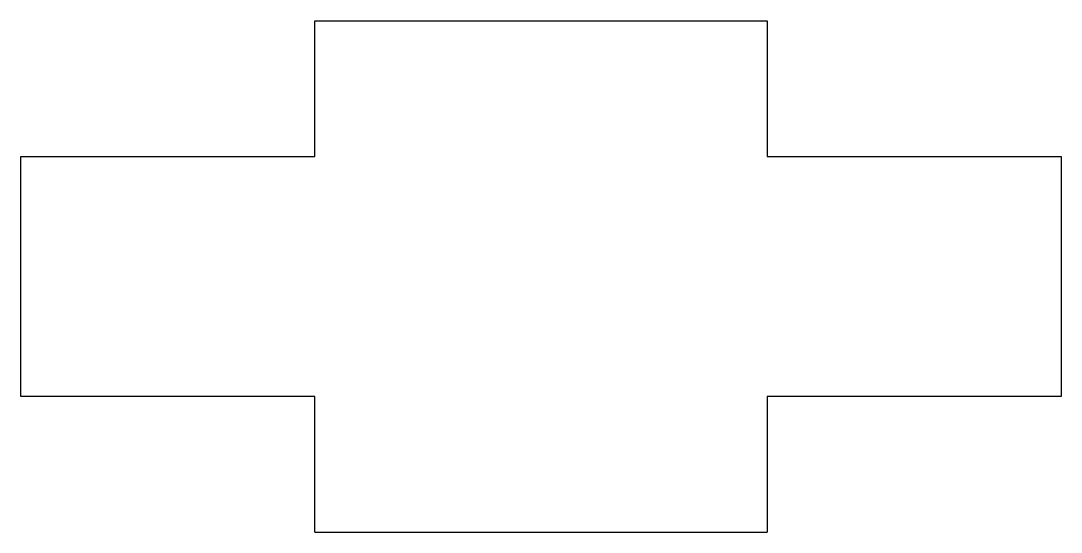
# Model space of a CAD drawing. Extents: x 6 to 29, y 127 to 138.3.
import ezdxf

# ---------------------------------------------------------------- set-up
doc = ezdxf.new("R2010")
doc.units = 0
doc.layers.get('0').update_dxf_attribs({"linetype": 'continuous'})

# ---------------------------------------------------------------- blocks, each defined once
blk = doc.blocks.new('PAD011')
at = {"color": 0}
for p, q in [((12.5, 135.3), (12.5, 138.3)), ((12.5, 138.3), (22.5, 138.3)), ((22.5, 138.3), (22.5, 135.3)), ((6, 130), (6, 135.3)), ((6, 135.3), (12.5, 135.3)), ((22.5, 135.3), (29, 135.3)), ((29, 135.3), (29, 130)), ((12.5, 130), (6, 130)), ((12.5, 127), (12.5, 130)), ((29, 130), (22.5, 130)), ((22.5, 130), (22.5, 127)), ((12.5, 127), (22.5, 127))]:
    blk.add_line(p, q, dxfattribs=at)

msp = doc.modelspace()

# ---------------------------------------------------------------- block references
at = {"color": 0}
msp.add_blockref('PAD011', (0, 0), dxfattribs=at)

doc.saveas('drawing.dxf')
